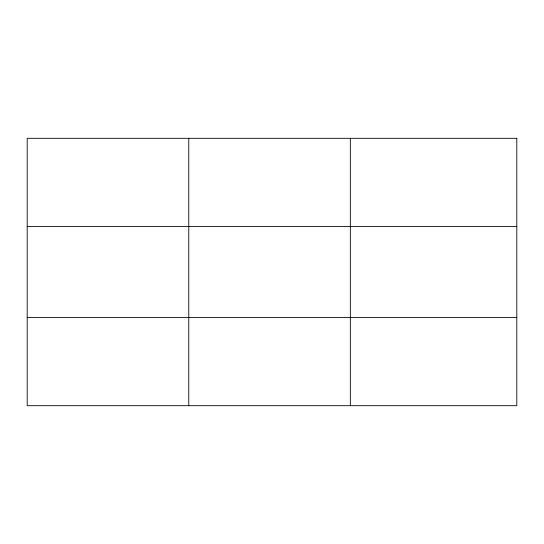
<?xml version="1.0" encoding="UTF-8"?>
<svg xmlns="http://www.w3.org/2000/svg" width="544" height="544" viewBox="0 0 544 544"><rect width="100%" height="100%" fill="white"/><g stroke="black" fill="none" stroke-linecap="round" stroke-linejoin="round"><path stroke-width="0.82" d="M188.768 138.312L188.768 405.688M350.336 138.312L350.336 405.688M27.2 226.549L516.8 226.549M27.2 317.451L516.8 317.451M516.8 138.312L516.8 405.688L27.2 405.688L27.2 138.312L516.8 138.312"/></g></svg>
